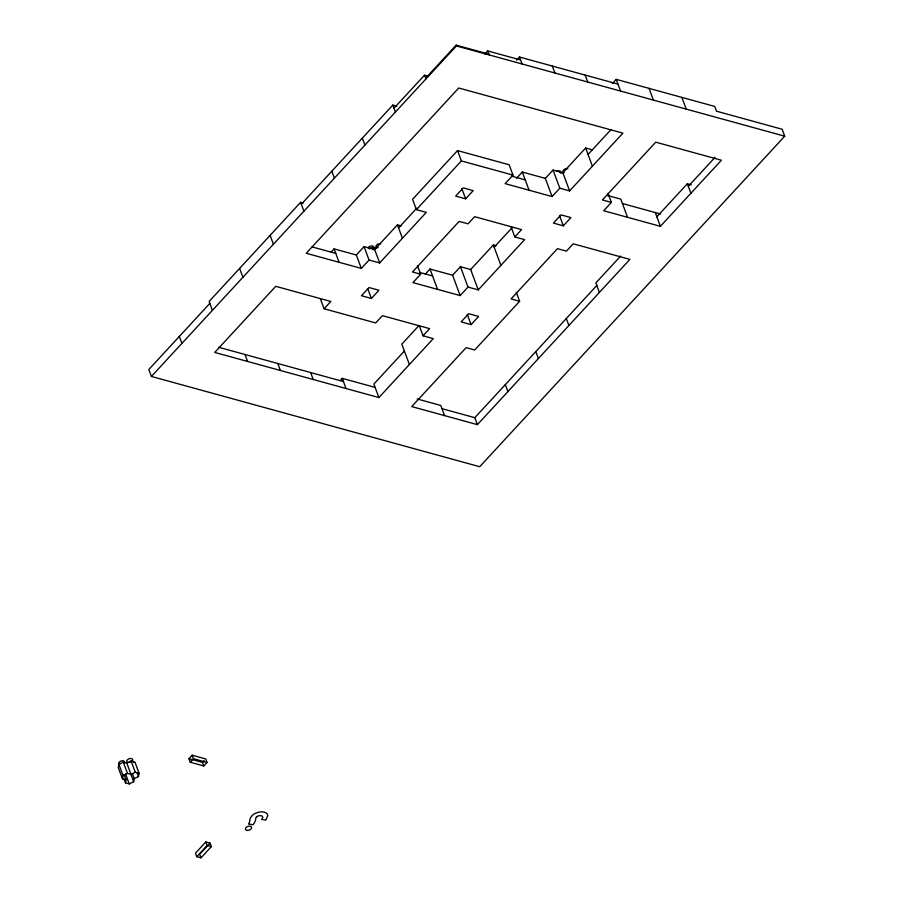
<?xml version="1.0" encoding="UTF-8"?>
<svg xmlns="http://www.w3.org/2000/svg" width="903" height="903" viewBox="0 0 903 903"><rect width="100%" height="100%" fill="white"/><g stroke="black" fill="none" stroke-linecap="round" stroke-linejoin="round"><path stroke-width="1.35" d="M134.254 778.634L138.475 776.535L139.085 773.295L134.886 761.997L131.082 760.947L126.815 763.08L123.282 762.109L118.88 764.31L118.27 767.539L122.481 778.849L126.059 779.831L125.483 782.867L129.276 783.917L133.678 781.716L134.254 778.634L132.391 773.611M122.481 778.849L123.09 775.609L118.88 764.31M303.239 203.028L300.609 202.306L209.112 301.467L212.408 310.35M209.823 303.385L148.826 369.496L151.411 376.449L479.719 466.716L784.73 136.195L782.133 129.242L716.474 111.193L714.702 106.43L616.207 79.351L612.403 83.482M301.331 204.236L392.828 105.075L396.767 106.159M394.001 108.236L424.5 75.186L428.44 76.27M425.629 78.2L456.128 45.15L488.952 54.18M151.411 376.449L456.41 45.929L784.73 136.195M484.888 54.022L487.744 50.929L520.579 59.959M331.232 251.982L334.087 248.889L356.335 254.996L361.313 268.405L369.045 260.03L379.644 262.942L426.306 212.363L416.407 209.643L412.558 199.303L457.528 150.575L509.134 164.764L512.983 175.103L505.116 183.636L552.094 196.549L559.792 188.208L569.601 190.905L622.901 133.147L458.747 88.009L306.241 253.269L361.313 268.405M516.629 60.129L519.485 57.024L617.979 84.103M356.335 254.996L364.067 246.621L374.655 249.533L379.644 262.942M374.655 249.533L397.422 224.858L401.361 225.942M398.562 227.928L416.723 208.243M320.463 299.006L324.087 308.758L330.814 301.467L275.742 286.319L214.745 352.43L378.899 397.557L433.282 338.625L423.055 335.814L419.263 325.633M416.407 209.643L461.377 160.915L512.983 175.103M371.381 298.453L378.955 290.258L369.022 287.526L361.448 295.732L371.381 298.453L367.758 288.7M465.632 198.818L473.195 190.612L463.273 187.88L455.699 196.086L465.632 198.818L461.783 188.479M417.491 265.685L420.663 274.219L412.931 282.605L460.169 295.586L468.014 287.086L478.251 289.897L524.632 239.634L514.834 236.936L510.974 226.551M425.234 274.173L429.997 269.004L452.595 275.223L460.169 295.586M516.595 178.241L522.306 172.044L545.344 178.376L552.094 196.549M340.386 380.434L342.293 378.368L375.117 387.398M452.595 275.223L460.44 266.724L470.666 269.534L478.251 289.897M545.344 178.376L553.042 170.046L562.84 172.733L569.601 190.905M419.015 325.509L401.824 344.145L409.398 364.507M470.666 269.534L493.32 244.984L495.95 245.706M494.144 247.185L512.182 227.635M562.84 172.733L585.641 148.024L592.21 149.83M404.375 351.007L373.876 384.057L378.899 397.557M588.045 154.481L610.913 129.693M423.055 335.814L429.67 328.647L382.432 315.655L375.693 322.947L324.087 308.758M514.834 236.936L521.595 229.599L474.617 216.686L468.025 223.831L459.142 221.393L412.468 271.972L420.663 274.219M471.073 324.629L478.646 316.422L468.713 313.691L461.151 321.897L471.073 324.629L467.291 314.447M563.337 225.818L570.91 217.612L560.977 214.88L553.415 223.086L563.337 225.818L559.476 215.433M519.631 301.275L474.662 350.003L466.117 347.655L411.734 406.587L477.394 424.647L629.899 259.387L573.213 243.799L566.441 251.136L557.467 248.664L511.075 298.927L519.631 301.275L516.313 292.369M611.41 202.407L603.712 210.749L660.398 226.326L721.395 160.226L655.736 142.166L602.425 199.935L611.41 202.407L608.024 193.321M620.632 256.057L595.856 282.91L599.389 292.437M656.853 216.81L687.352 183.761L691.292 184.844M441.973 408.653L474.809 417.683L596.804 285.472M688.312 186.323L714.995 157.404M188.941 758.689L192.158 755.201L205.737 758.938L207.047 762.459L203.841 765.947L190.251 762.211L188.941 758.689L202.52 762.414L203.841 765.947M190.251 762.211L193.468 758.723L207.047 762.459M202.52 762.414L204.134 760.676M205.816 841.946L195.466 853.166L196.775 856.687L200.985 857.85L211.347 846.63L210.038 843.097L205.816 841.946L207.137 845.468L211.347 846.63M196.775 856.687L207.137 845.468M210.038 843.097L199.676 854.328L200.985 857.85M256.61 816.922L257.423 816.368A3.894 2.359 -20.4 0 1 261.306 815.793A3.894 2.359 -20.4 0 1 262.683 817.87L261.565 819.45L265.843 820.037L267.807 815.657A9.177 5.553 -20.4 0 0 259.477 812.057L258.405 812.35A9.165 5.542 -20.4 0 0 254.183 813.93A10.791 6.524 -20.4 0 0 250.221 818.49L250.018 819.066A10.791 6.524 -20.4 0 0 249.838 820.838L249.792 821.019A20.408 12.337 -20.4 0 1 248.607 824.123L253.066 824.676A16.581 10.023 -20.4 0 0 255.165 821.199L255.368 820.613A16.581 10.023 -20.4 0 0 255.752 818.332L255.775 818.028A3.149 1.908 -20.4 0 1 256.61 816.922L257.423 816.368M369.225 248.912L372.521 247.275L376.043 248.246L378.188 247.174M123.09 775.609L127.492 773.419L131.014 774.39L135.292 772.257L139.085 773.295M559.567 172.236L561.914 172.879M607.55 195.488L620.801 199.134L627.562 217.307M622.438 203.525L660.522 214M511.911 176.22L525.219 179.878M419.613 272.401L432.582 275.968M312.133 246.914L335.769 253.416M417.141 398.957L440.788 405.458L444.558 415.617M218.718 347.271L343.479 381.574M681.878 97.4L686.235 109.116M687.352 183.761L690.897 193.276M649.043 88.37L653.4 100.086M616.207 79.351L620.575 91.068M655.273 212.555L660.398 226.326M585.155 75.084L587.74 82.038M585.641 148.024L592.402 166.197M552.32 66.054L554.905 73.008M519.485 57.024L522.081 63.978M553.042 170.046L559.792 188.208M487.744 50.929L489.245 54.959M522.306 172.044L529.068 190.217M566.305 318.533L568.89 325.486M456.128 45.15L456.41 45.929M535.806 351.583L538.391 358.536M493.32 244.984L500.905 265.347M457.528 150.575L461.377 160.915M424.5 75.186L425.911 78.979M505.308 384.633L507.892 391.586M460.44 266.724L468.014 287.086M392.828 105.075L395.412 112.028M429.997 269.004L437.571 289.378M474.809 417.683L477.394 424.647M397.422 224.858L402.411 238.268M362.329 138.125L364.914 145.09M372.521 247.275L373.458 249.781M364.067 246.621L369.045 260.03M331.83 171.175L334.415 178.139M334.087 248.889L339.076 262.299M300.609 202.306L303.916 211.189M342.293 378.368L346.063 388.538M270.11 235.367L273.417 244.239M310.655 372.544L313.239 379.508M277.819 363.525L280.404 370.478M239.611 268.417L242.918 277.289M244.984 354.495L247.58 361.448M179.325 336.435L181.909 343.4M192.158 755.201L193.468 758.723M137.075 772.765L138.475 776.535M131.082 760.947L135.292 772.257M126.815 763.08L133.678 781.716M123.282 762.109L127.492 773.419M125.54 773.86L129.276 783.917M124.185 774.808L126.059 779.831M124.083 779.108L125.483 782.867M564.172 172.687A3.127 1.885 -20.4 0 1 563.596 170.057A3.127 1.885 -20.4 0 1 567.806 168.737M556.733 171.389A3.127 1.885 -20.4 0 1 560.018 171.073A3.127 1.885 -20.4 0 1 560.673 173.071M368.074 247.862A3.127 1.885 -20.4 0 1 371.991 245.898A3.127 1.885 -20.4 0 1 373.628 248.099M377.115 247.727A3.127 1.885 -20.4 0 1 376.551 245.097A3.127 1.885 -20.4 0 1 380.761 243.776M119.794 764.796A3.127 1.885 -20.4 0 1 119.219 762.166A3.127 1.885 -20.4 0 1 123.429 760.845A3.127 1.885 -20.4 0 1 124.004 763.475M129.784 762.38A3.127 1.885 -20.4 0 1 130.551 762.076M133.328 762.2A3.127 1.885 -20.4 0 1 133.723 762.55M127.887 762.572A3.127 1.885 -20.4 0 1 127.165 760.112A3.127 1.885 -20.4 0 1 131.082 758.531A3.127 1.885 -20.4 0 1 132.481 760.721M247.004 830.421A3.251 1.964 -20.4 0 0 251.632 827.554A3.251 1.964 -20.4 0 0 246.891 826.9A3.251 1.964 -20.4 0 0 247.004 830.421"/></g></svg>
